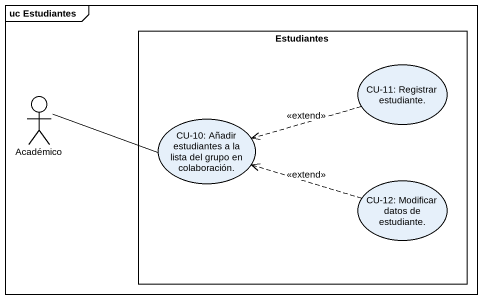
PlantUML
@startuml
mainframe uc Estudiantes
rectangle Estudiantes {
  usecase "CU-11: Registrar estudiante." as CU_11_Registrar_estudiante
  usecase "CU-10: Añadir estudiantes a la lista del grupo en colaboración." as CU_10_Añadir_estudiantes_a
  usecase "CU-12: Modificar datos de estudiante." as CU_12_Modificar_datos_de
}
actor Académico
CU_11_Registrar_estudiante .left.> CU_10_Añadir_estudiantes_a : <<extend>>
Académico -right- CU_10_Añadir_estudiantes_a
CU_12_Modificar_datos_de .left.> CU_10_Añadir_estudiantes_a : <<extend>>
@enduml
